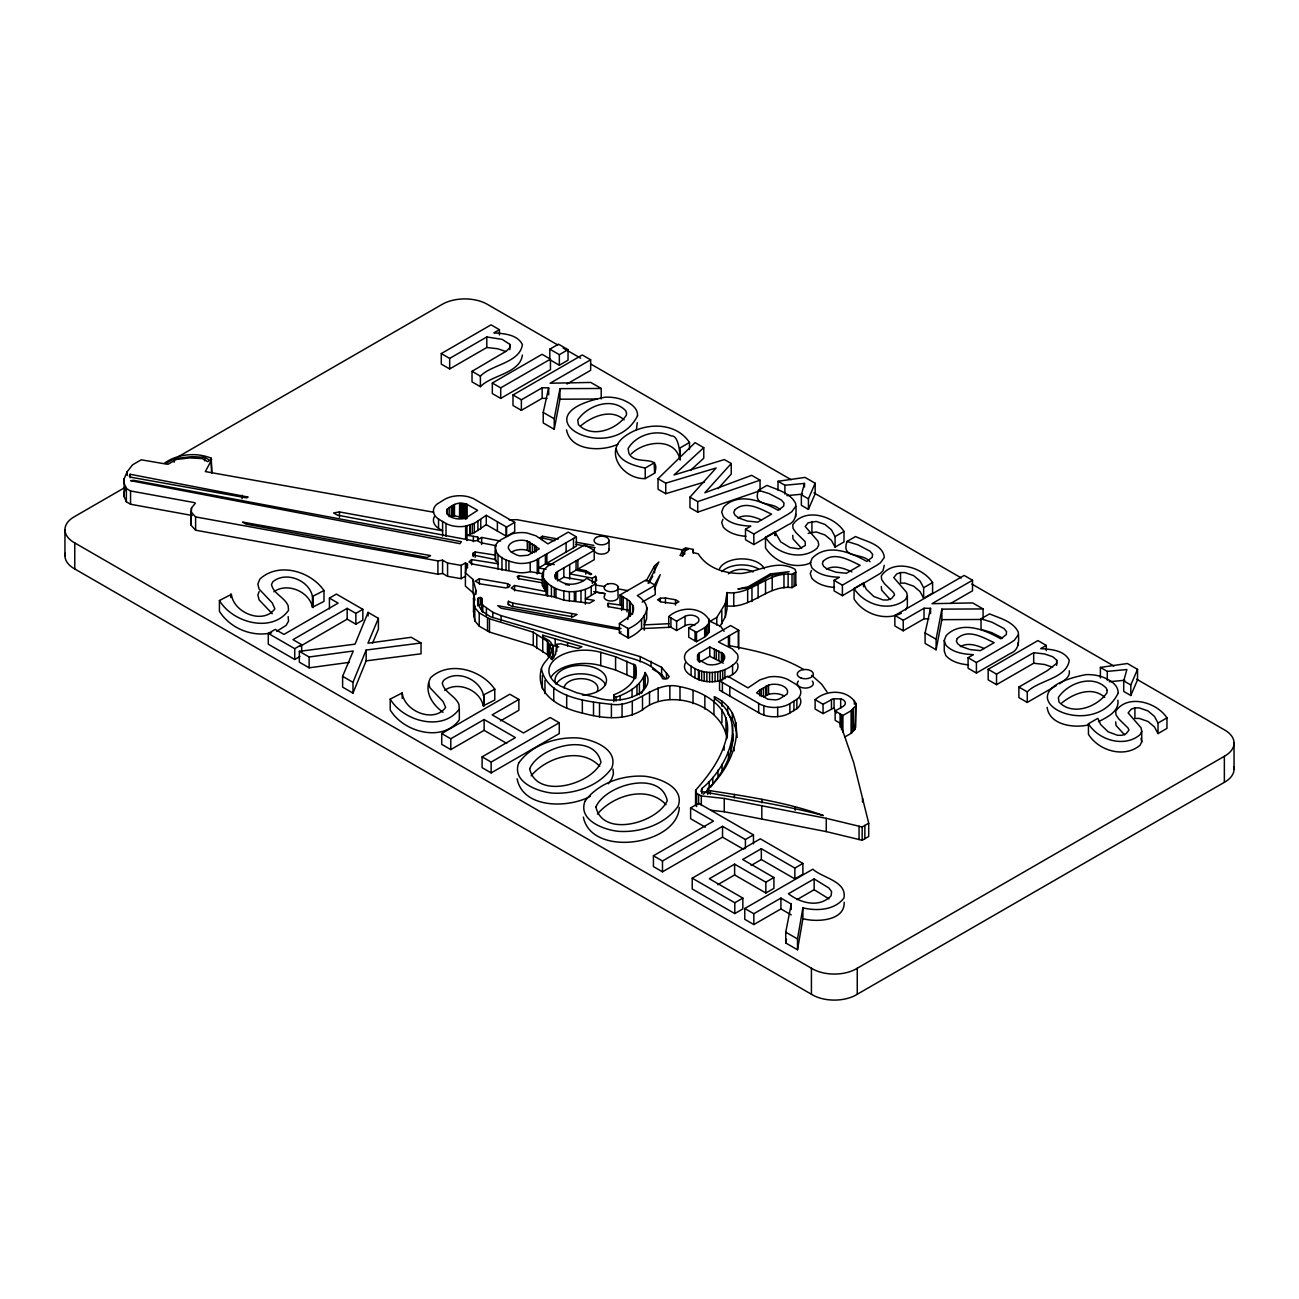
<?xml version="1.0" encoding="UTF-8"?>
<svg xmlns="http://www.w3.org/2000/svg" width="1299" height="1299" viewBox="0 0 1299 1299"><rect width="100%" height="100%" fill="white"/><g stroke="black" fill="none" stroke-linecap="round" stroke-linejoin="round"><path stroke-width="1.5" d="M211.152 458.157L211.737 472.917L211.152 458.157C196.311 452.084 176.891 453.838 163.804 463.678L141.234 459.797L132.612 464.782L127.221 471.667L124.152 478.746L124.152 483.39L126.36 488.538L130.55 490.957L194.265 502.583L195.37 503.216L191.489 508.006L191.034 511.952L195.613 516.921L437.909 560.908L442.586 560.178L447.57 563.052L461.161 565.39L465.464 562.889L467.461 564.058L465.383 572.81L473.031 579.5L475.97 590.477L473.518 598.303L474.784 607.526L479.217 612.868L489.479 618.795L533.256 632.191L547.431 641.381L551.702 649.419C551.685 657.635 543.355 661.305 541.407 668.693C547.301 697.547 587.083 701.557 611.407 704.318C637.127 708.134 653.868 679.815 679.994 686.716C703.571 691.003 732.717 707.387 726.872 735.607C722.764 756.684 709.53 774.448 695.615 790.214L696.54 793.283L701.298 795.93L724.241 798.463L826.261 818.321L862.163 826.992L868.706 823.209L853.67 762.529L840.096 723.17L835.143 720.312L835.143 710.991L843.343 706.266A8.411 4.855 0 0 0 841.249 698.927L833.227 698.748L823.046 704.285L815.123 699.706L815.123 709.027L823.046 713.606L834.039 707.906L834.039 698.586M696.54 793.283L696.54 806.565L695.615 803.496M481.588 602.525L482.79 605.204L482.79 612.267L481.588 609.572L481.88 598.368L480.24 597.426L478.194 598.157L477.61 605.805M481.588 609.572L481.88 598.368M668.709 627.547L668.709 616.619C680.124 606.292 701.314 606.097 709.384 620.289C709.075 626.93 701.07 629.382 696.491 632.386L688.73 627.904L688.73 637.224L696.491 641.706C701.07 638.702 709.075 636.25 709.384 629.593L708.702 628.034M815.123 699.706C826.554 689.363 847.727 689.184 855.814 703.36L855.197 729.015L851.105 733.35L844.545 737.134M855.197 729.015L855.115 724.404M594.211 550.37L557.482 571.576L555.81 573.119L555.241 576.496C562.386 586.791 577.941 586.206 586.791 578.282L595.705 583.43L595.705 592.75L585.378 598.871L594.293 600.382L589.421 603.207L563.847 600.17L554.316 596.891L515.053 590.168L511.286 587.992L514.583 585.508L546.165 591.532L542.251 585.378L542.251 576.058L544.151 569.514L547.918 566.055L584.647 544.849L594.211 550.37L594.211 559.69L577.876 569.124L577.876 559.804M613.842 695.955L613.989 694.738C626.167 689.964 639.465 680.205 635.373 665.315L615.58 656.742L600.739 652.342A35.852 20.703 0 0 0 555.209 659.145A35.852 20.703 0 0 0 560.519 686.116L576.577 692.724L595.77 697.368A34.586 19.972 0 0 0 633.116 696.621A34.586 19.972 0 0 0 647.47 676.698L645.213 672.541C641.479 685.596 627.937 692.968 616.035 697.238L613.842 695.955L613.842 701.655M465.464 576.171L461.161 578.672L447.57 576.334L442.586 573.46L437.909 574.19L195.613 530.203L191.034 525.234L191.489 508.006M655.232 585.264L637.289 595.624A36.94 21.32 0 0 1 645.571 603.889C649.013 609.945 643.995 616.781 639.871 621.084A50.044 28.903 0 0 1 628.424 628.716L628.424 638.036L619.396 632.824L619.396 623.52L629.284 616.457A23.577 13.623 0 0 0 633.051 605.772L629.138 600.674L619.996 594.974L646.025 579.955L655.232 585.264L655.232 594.585L642.177 602.103M646.87 607.607L646.593 618.941L644.288 624.884L669.099 623.682M495.504 555.111L475.174 551.994L473.193 553.13L472.885 554.998L495.406 559.544L498.02 563.798L471.602 559.593L468.955 561.964L472.544 564.042L518.804 572.68A21.271 12.292 0 0 0 530.203 571.69L543.323 573.849M744.765 908.504L753.826 913.733L780.91 898.096L791.237 904.072L785.749 932.162L785.749 942.993L797.505 949.78L797.505 938.95L802.896 907.839C816.714 911.249 834.656 910.274 843.912 898.096C847.37 881.258 821.958 877.783 812.865 869.193L744.765 908.504L744.765 919.335L753.826 924.563L780.91 908.927L791.237 914.886M797.505 949.78L802.896 918.669L802.896 907.839M707.582 788.753L708.085 790.344C746.876 796.449 786.382 802.084 823.322 815.528C783.167 804.844 741.42 798.836 700.973 791.432L701.915 788.477C727.018 768.131 748.922 721.172 715.116 698.976L714.418 696.702C753.664 715.359 733.529 767.222 707.582 788.753L707.582 794.046M718.98 775.747C727.456 763.585 733.691 749.052 732.831 733.967M547.041 398.371L542.154 398.338L521.37 410.338L512.991 405.499L512.991 394.961L521.37 399.8L542.154 387.8L548.665 387.849L543.226 412.433L543.226 422.954L554.235 429.319L554.235 418.781L559.966 388.661L601.21 388.466L601.21 399.004M554.235 429.319L559.966 399.199L559.966 388.661M928.915 618.844L924.027 618.811L903.243 630.811L894.865 625.972L894.865 615.434L903.243 620.273L924.027 608.273L930.539 608.322L925.099 632.905L925.099 643.427L936.108 649.792L936.108 639.254L941.856 609.134L983.083 608.939L983.083 619.477M936.108 649.792L941.856 619.672L941.856 609.134M785.749 942.993L786.48 939.242M719.808 626.605L725.329 616.83L725.329 603.548L726.985 592.604C751.309 595.721 767.985 571.203 792.017 574.369L795.816 572.112L795.232 569.417C777.516 558.911 759.444 571.316 741.55 573.46C725.297 573.768 707.192 568.312 698.245 553.812L693.471 552.643L693.179 549.428L685.563 547.821L682.056 549.85L516.856 519.665L509.208 519.925M725.329 616.83L727.083 608.776L727.083 595.494M697.466 655.394L697.595 657.992A10.278 5.927 0 0 0 699.641 660.314L707.435 664.471A13.136 7.583 0 0 0 721.513 662.246A13.136 7.583 0 0 0 723.332 653.9L709.79 646.951L698.667 653.559L697.319 659.778M689.477 442.504L680.075 447.928C679.507 481.523 683.079 434.532 671.226 435.928C656.677 428.8 636.169 434.645 628.067 448.626L628.927 453.383C635.633 466.909 661.613 452.75 654.615 473.177L645.213 478.6C623.861 479.477 603.678 453.4 623.569 437.292C642.372 422.402 675.09 420.779 689.477 442.504L689.477 449.535M548.633 643.654L548.633 656.937L547.431 654.664L533.256 645.473L489.479 632.077L479.217 626.15L474.784 620.808L473.518 611.602L474.931 606.292M552.14 659.827C552.676 653.105 555.258 645.847 549.006 640.569L542.755 636.965L542.722 635.211L581.92 646.772L578.136 648.445L560.6 643.768L556.768 644.336L556.768 651.4M778.004 481.279L805.039 477.399L815.155 483.228L815.155 493.766L808.433 509.37L801.353 505.295L801.353 494.757L804.503 483.407L784.905 485.258L778.004 481.279L778.004 490.064M1100.383 667.41L1127.418 663.513L1137.534 669.358L1137.534 679.897L1130.796 695.501L1123.716 691.409L1123.716 680.871L1126.882 669.537L1107.284 671.388L1100.383 667.41L1100.383 677.932M627.758 619.542L629.528 610.351L608.646 606.747L608.127 603.321L621.636 605.253L619.996 604.295L619.996 594.974M636.38 430.034L637.257 422.678M684.687 550.841L682.949 555.956L680.043 555.469L682.527 550.549L685.434 548.876L688.243 549.331L684.687 550.841L684.687 554.364M641.527 693.455L645.213 685.823L645.213 672.541M722.91 519.308L721.676 522.49L723.283 527.167C729.08 533.418 737.702 535.675 745.951 536.325M811.485 570.456L810.251 573.622L811.859 578.315C817.656 584.566 826.278 586.807 834.526 587.457M968.518 664.828C960.286 664.179 951.664 661.938 945.851 655.67L944.259 650.994L944.259 640.456L946.094 635.682C961.228 619.964 984.934 629.82 1000.815 638.816L1006.27 634.626L1006.563 631.59L1003.997 628.537L991.884 622.156L981.037 618.811L981.037 629.349L991.884 632.694L1002.519 638.101M654.387 589.535L660.217 574.694L654.469 585.037M259.199 591.565L257.852 594.845L259.086 599.846L272.254 613.729M352.987 693.13L352.987 682.316L366.156 650.036L421.038 642.973L421.038 653.787L366.156 660.866L352.987 693.13L342.611 687.139L342.611 676.324L353.263 650.994L309.13 656.985L299.338 651.335L299.338 662.165L309.13 667.816L349.252 662.36M443.04 712.323C432.194 704.448 423.377 691.149 430.651 677.688C449.275 660.298 481.409 669.683 494.773 689.184L494.773 699.999L483.244 705.86C480.127 690.013 457.735 680.773 444.664 690.386M372.44 643.378L378.415 629.171L378.415 618.356L368.088 612.381L355.049 644.158L299.338 651.335M378.415 618.356L367.942 643.2L411.215 637.289L421.038 642.973M808.433 509.37L808.433 498.848L815.155 483.228M1130.796 695.501L1130.796 684.963L1137.534 669.358M130.111 474.265L129.299 476.051L131.572 477.35L246.696 497.89L248.141 497.062L130.111 474.265L130.111 477.788M795.719 506.35L791.838 511.676L787.86 514.372L753.826 534.019L745.496 529.213L745.496 539.735L753.826 544.557L787.86 524.91C797.034 521.5 796.401 511.709 795.686 503.622C790.588 492.889 777.078 489.707 766.962 485.388L758.454 490.308C752.267 507.877 771.85 500.813 779.936 509.598M1018.286 634.854L1014.422 640.18L1010.427 642.875L976.41 662.522L968.08 657.716L968.08 668.238L976.41 673.061L1010.427 653.413C1019.618 650.003 1018.968 640.228 1018.27 632.126C1013.171 621.393 999.662 618.21 989.546 613.891L981.037 618.811M724.095 631.298L720.734 626.378L710.115 621.295L716.772 617.463L725.329 603.548M900.516 572.583L896.732 573.947L893.777 577.6L906.637 592.425L907.351 596.014L905.663 599.407C890.059 612.641 864.225 604.977 854.076 588.447L863.462 583.024L866.271 589.259L873.805 596.485L883.109 599.959L887.542 600.008L891.699 598.401L894.573 594.861L893.712 592.75L884.489 583.689L881.664 579.63L881.307 575.96C893.16 558.229 922.501 566.9 932.585 582.553L932.585 593.091L923.638 598.254L920.049 591.565L913.57 586.125L904.835 583.089L900.516 583.121L900.516 572.583L904.835 572.55L913.57 575.587L920.049 581.026L923.638 587.716L932.585 582.553M905.663 609.945L907.351 606.552L907.351 596.014M1134.904 707.89L1131.12 709.254L1128.149 712.924L1141.025 727.749L1141.74 731.337L1140.035 734.731C1124.447 747.948 1098.613 740.284 1088.448 723.754L1097.85 718.331L1100.659 724.582L1108.177 731.808L1117.481 735.283L1121.914 735.315L1126.087 733.708L1128.961 730.184L1128.1 728.073L1118.861 719.013L1116.052 714.953L1115.679 711.284C1127.532 693.552 1156.873 702.223 1166.957 717.876L1166.957 728.414L1158.01 733.578L1154.421 726.888L1147.943 721.448L1139.223 718.412L1134.904 718.428L1134.904 707.89L1139.223 707.874L1147.943 710.91L1154.421 716.35L1158.01 723.04L1166.957 717.876M1141.74 731.337L1141.74 741.875L1140.035 745.253C1124.447 758.486 1098.613 750.822 1088.448 734.292L1088.448 723.754M648.039 583.137L658.885 561.964L654.615 565.779L646.058 581.14M211.737 459.635L205.356 471.569L433.622 512.228M648.915 583.072L652.715 576.253M125.711 489.285L124.152 492.029L124.152 496.673L126.36 501.82L130.55 504.239L192.268 515.508M483.244 705.86C489.512 684.362 459.814 666.777 443.56 680.432L442.261 683.16C444.177 692.335 455.316 695.826 458.92 704.334L459.326 708.962C442.715 732.165 403.323 721.335 390.22 699.106L402.203 692.919C404.249 711.397 434.11 723.527 445.654 707.403L443.04 701.509L429.872 687.626L428.638 682.625M552.14 656.304L550.549 658.625L551.474 659.161L555.566 654.485L556.768 644.336M608.338 783.784L611.845 778.767L613.42 773.879L613.031 769.17M713.833 783.086L717.957 777.224L717.957 770.177M508.461 601.307L508.12 604.197L511.66 606.243L573.054 616.798L577.097 614.459L512.813 603.109L508.461 601.307L508.461 604.831M531.129 775.812C546.733 757.155 581.091 746.357 599.732 766.378M597.41 814.083C612.998 795.41 647.373 784.612 666.014 804.649M710.391 787.373L712.794 784.547L712.794 777.5M835.143 710.991L842.905 715.473L851.105 710.748L855.197 706.412M703.766 447.668L674.019 474.979L724.355 459.554L731.256 463.532L704.837 492.776L751.65 475.32L760.061 480.175L760.061 490.713L697.709 512.147L689.964 507.682L689.964 497.144L716.155 467.981L665.737 483.163L658.041 478.714L695.046 442.634L703.766 447.668L703.766 458.206L690.386 470.498M718.038 488.7L731.256 474.07L731.256 463.532M641.56 619.298L641.56 628.619L639.871 630.405A50.044 28.903 0 0 1 628.424 638.036M703.36 794.176L709.173 788.785M447.294 508.997L454.471 504.483A10.278 5.927 0 0 1 458.498 503.314L466.195 503.931L477.626 510.345L465.61 518.171A13.136 7.583 0 0 1 451.143 517.116A13.136 7.583 0 0 1 447.294 508.997L447.294 514.583M759.704 690.175L756.603 692.854L768.034 699.284L775.73 699.901A10.278 5.927 0 0 0 779.757 698.716L786.934 694.218A13.136 7.583 0 0 0 783.086 686.099A13.136 7.583 0 0 0 768.618 685.028L759.704 690.175L759.704 695.777M514.696 522.377L473.453 498.621L468.533 496.835A21.271 12.292 0 0 0 457.134 495.828L454.277 496.153A21.271 12.292 0 0 0 444.355 499.547L436.805 504.256A21.774 12.568 0 0 0 438.542 519.064L446.012 523.497A20.784 12 0 0 0 465.318 526.241L474.297 523.367L486.264 515.33L506.578 527.069L514.696 522.377L514.696 531.697L506.578 536.373L486.264 524.65L486.264 515.33M500.553 541.098L481.653 537.429L477.659 539.735L477.723 537.023L466.958 535.253L474.297 532.687L486.264 524.65M273.878 591.792C286.949 582.179 309.357 591.418 312.458 607.266L323.987 601.405L323.987 590.574C310.623 571.089 278.489 561.704 259.865 579.094L257.852 584.03L259.086 589.015L272.254 602.915L274.868 608.793C263.324 624.933 233.463 612.803 231.417 594.325L219.434 600.511L219.434 611.326C230.15 628.31 252.022 637.322 271.605 632.84M1059.546 683.777C1063.767 680.644 1070.538 677.12 1069.256 670.771M631.103 454.114C643.46 441.351 673.986 436.951 679.588 458.19M541.407 668.693C534.295 695.274 561.006 708.166 582.342 713.07C601.81 718.331 624.559 721.221 642.502 709.839C668.725 687.658 721.968 703.733 726.888 738.628M581.043 425.601C592.441 416.135 611.52 408.276 624.121 419.869M1061.656 703.068C1073.055 693.617 1092.134 685.742 1104.735 697.352M784.304 696.102A13.136 7.583 0 0 0 768.618 694.348L763.52 696.962L763.52 687.642M719.532 680.822L760.776 704.594L765.696 706.38A21.271 12.292 0 0 0 777.094 707.37L779.952 707.046A21.271 12.292 0 0 0 789.873 703.652L797.424 698.959A21.774 12.568 0 0 0 795.686 684.135L788.217 679.702A20.784 12 0 0 0 768.911 676.958L759.947 679.848L747.964 687.885L727.651 676.146L719.532 680.822L719.532 690.142L760.776 713.898L765.696 715.7A21.271 12.292 0 0 0 777.094 716.691L779.952 716.366A21.271 12.292 0 0 0 789.873 712.972L797.424 708.28A21.774 12.568 0 0 0 799.697 697.595M726.985 592.604L726.985 605.886C751.309 609.004 767.985 584.485 792.017 587.651L795.816 585.411L795.816 572.112M542.251 576.058C551.88 594.65 580.604 596.095 595.705 583.43M174.18 458.693L165.005 463.987L168.139 464.23L176.388 459.456L189.703 457.914L202.368 458.596L207.645 461.648L209.886 460.366L204.593 457.313L191.943 456.631L174.18 458.693L174.18 462.217M125.711 487.06L74.774 516.466A31.631 18.267 0 0 0 74.774 542.933L74.774 568.962L811.42 994.255A31.03 17.91 0 0 0 857.259 994.255L1224.356 782.323A31.939 18.43 0 0 0 1233.774 766.637M178.401 456.647L441.871 304.534A31.842 18.381 0 0 1 487.71 304.534L557.872 345.031M505.733 351.493L497.631 348.733L486.8 347.499L449.665 368.948L441.287 364.11L441.287 353.572L491.038 324.847L499.417 329.686L499.417 334.963M441.287 353.572L449.665 358.41L486.8 336.961L502.145 339.364L509.809 344.349L509.874 347.612L506.399 351.071L472.024 371.319L472.024 381.857L480.386 386.68C491.395 375.005 519.99 373.511 522.393 355.033M499.417 329.686L493.88 332.869C503.882 333.632 517.164 334.314 522.393 344.495C519.99 362.973 491.395 364.467 480.386 376.142L472.024 371.319M549.818 349.171L558.505 344.17L568.036 349.658L568.036 360.196L559.349 365.214L549.818 359.709L549.818 349.171L559.349 354.676L568.036 349.658M492.321 383.043L542.073 354.318L550.451 359.157L550.451 369.695L500.7 398.403L492.321 393.581L492.321 383.043L500.7 387.865L550.451 359.157M512.991 394.961L582.293 354.968L590.655 359.791L590.655 370.329L566.997 384.001M590.655 359.791L550.094 383.221L590.785 382.442L601.21 388.466M467.267 518.22L451.321 515.378L449.178 516.629L449.178 507.308M219.434 600.511C232.537 622.741 271.946 633.555 288.54 610.351L288.151 605.74C284.53 597.231 273.391 593.74 271.491 584.55L272.774 581.822C285.634 570.813 309.259 580.15 312.458 596.436L323.987 590.574M299.939 656.482L294.727 659.486L268.276 644.223L268.276 633.409L275.242 629.398L283.929 634.415L338.13 603.126L329.426 598.108L329.426 608.922M329.426 598.108L336.392 594.081L362.827 609.345L362.827 620.175L355.861 624.186L347.174 619.168L299.972 646.431M362.827 609.345L355.861 613.372L347.174 608.354L292.973 639.644L301.677 644.661L301.677 651.871M268.276 633.409L294.727 648.672L301.677 644.661M616.213 448.496C618.259 461.665 634.058 465.627 645.213 468.062L654.615 462.639M558.245 539.069L542.43 536.26L540.173 537.575L554.852 540.725M479.363 578.769L475.272 581.124L480.013 583.868L505.766 587.895L508.721 587.262L510.134 585.151L507.536 583.657L479.363 578.769L479.363 584.063M576.366 536.812L568.248 532.135L547.934 543.875L535.967 535.837L526.988 532.963A20.784 12 0 0 0 511.903 533.97L500.229 540.124A21.774 12.568 0 0 0 495.504 545.807C493.88 557.498 509.663 562.077 518.804 563.36A21.271 12.292 0 0 0 530.203 562.37L535.139 560.583L576.366 536.812L576.366 546.132L546.863 563.165L546.863 553.845M541.521 579.955L518.707 575.668L517.229 576.512L518.236 578.623L542.511 582.813M550.873 565.114L545.385 564.026L538.614 567.923L546.035 569.335M583.722 580.507L563.831 577.227L557.482 580.897L557.482 571.576M577.876 569.124L585.768 570.634L591.646 574.028L590.493 574.694L586.141 572.193L576.058 570.164L569.676 573.849L592.36 578.185L595.608 576.301L596.728 580.377L593.659 582.147M745.496 529.213L750.806 526.144C741.015 525.657 730.282 524.211 723.283 516.629L721.676 511.952L723.527 507.178C738.644 491.46 762.351 501.317 778.231 510.312L783.687 506.123L783.979 503.086L781.413 500.034L769.3 493.652L758.454 490.308M483.244 695.046L494.773 689.184M810.998 562.759C795.085 569.92 774.561 562.402 765.501 547.837L765.501 537.299L774.886 531.876L780.667 541.845L789.971 547.545L798.966 548.86L805.331 545.515L805.136 541.618L795.914 532.541L793.088 528.498L792.731 524.828C804.584 507.097 833.926 515.768 844.009 531.421L844.009 541.959L835.062 547.123L831.474 540.416L824.995 534.993L816.259 531.957L808.157 533.337M660.33 598.222L657.538 599.829L661.288 601.989L675.415 603.726L678.89 601.729L675.512 599.781L665.461 597.978L660.33 598.222L660.33 601.746M506.74 743.401L484.121 730.347L450.769 749.588L441.725 744.359L441.725 733.545L509.825 694.218L518.869 699.447L518.869 710.277L500.505 720.88M441.725 733.545L450.769 738.774L484.121 719.516L515.443 737.605L482.108 756.862L482.108 767.677L491.152 772.905L559.268 733.594L559.268 722.764L550.208 717.535L523.497 732.961L492.159 714.872L518.869 699.447M668.709 616.619L676.617 621.198L685.06 616.327A8.411 4.855 0 0 1 692.919 615.353L694.835 615.84A8.411 4.855 0 0 1 696.93 623.179L688.73 627.904M765.501 537.299C775.649 553.829 801.483 561.493 817.087 548.259L818.776 544.882L818.061 541.293L805.201 526.468L808.157 522.799L816.259 521.419L824.995 524.455L831.474 529.895L835.062 536.584L844.009 531.421M641.56 628.619L670.917 627.222L676.617 630.518L685.06 625.647A8.411 4.855 0 0 1 692.919 624.673L694.835 625.16M869.989 561.704C862.098 552.075 840.664 559.382 847.029 541.439L855.538 536.536C865.443 541.293 883.125 544.346 884.294 557.482L880.413 562.824L876.435 565.503L842.401 585.151L834.072 580.344L834.072 590.883L842.401 595.689L880.413 573.362L883.011 570.699L884.262 565.292M482.108 756.862L491.152 762.091L559.268 722.764M738.741 649.078L738.741 630.242L718.412 641.982L732.327 648.883L737.312 654.063A20.784 12 0 0 1 732.571 665.218L732.571 674.522L727.96 677.12M834.072 580.344L839.381 577.292C829.606 576.788 818.857 575.343 811.859 567.777L810.251 563.1L812.102 558.326C827.219 542.609 850.926 552.448 866.806 561.444L872.262 557.271L872.555 554.218L869.989 551.182L857.876 544.801L847.029 541.439M699.284 662.328L709.79 656.271L723.299 663.172M894.865 615.434L964.167 575.441L972.529 580.263L972.529 590.801L950.559 603.499M972.529 580.263L931.968 603.694L972.659 602.915L983.083 608.939M705.325 827.203L690.613 818.727L690.613 807.897L698.667 803.253L753.469 834.884L753.469 843.895M968.08 657.716L973.373 654.647C963.598 654.16 952.849 652.715 945.851 645.132L944.259 640.456M743.775 849.416L722.536 837.157L662.49 871.824L653.429 866.595L653.429 855.765L713.492 821.098L690.613 807.897M1052.596 667.215L1044.493 664.471L1033.679 663.237L996.528 684.67L988.166 679.848L988.166 669.31L1037.901 640.586L1046.28 645.424L1046.28 650.685M653.429 855.765L662.49 860.993L722.536 826.326L745.415 839.527L753.469 834.884M988.166 669.31L996.528 674.132L1033.679 652.699L1044.493 653.933L1052.596 656.677L1056.672 660.087L1056.736 663.334L1047.221 670.69L1018.887 687.041L1018.887 697.579L1027.265 702.418L1056.152 685.742M1046.28 645.424L1040.759 648.607C1050.761 649.354 1064.043 650.036 1069.256 660.233C1066.852 678.711 1038.258 680.205 1027.265 691.88L1018.887 687.041M717.762 884.7L734.617 874.958L765.858 892.998L773.912 888.354L773.912 877.523L765.858 882.183L734.617 864.144L709.319 878.741L742.849 898.096L742.849 908.927L734.796 913.57L692.221 888.987L692.221 878.173L760.321 838.845L802.896 863.429L802.896 874.259L794.858 878.903L761.328 859.548L751.147 865.426M802.896 863.429L794.858 868.073L761.328 848.718L742.671 859.5L773.912 877.523M692.221 878.173L734.796 902.756L742.849 898.096M710.862 810.267L724.241 811.745L826.261 831.604L862.163 840.274L868.706 836.491L868.706 823.209M814.148 878.903L788.444 893.744C800.428 903.114 819.296 908.31 831.1 895.742L831.62 891.682L828.957 888.061L814.148 878.903L814.148 889.718L797.018 899.622M74.774 542.933L811.42 968.226A31.03 17.91 0 0 0 857.259 968.226L1224.356 756.294A31.939 18.43 0 0 0 1224.356 729.827L1136.657 679.198M738.741 630.242L730.623 625.55L689.477 649.37L686.375 652.212A21.271 12.292 0 0 0 684.638 658.788L685.206 660.444A21.271 12.292 0 0 0 691.084 666.16C703.181 675.155 720.718 674.197 732.571 665.218M619.396 632.824L621.084 631.899M1098.499 721.692C1106.845 717.438 1119.543 711.462 1117.871 700.161M590.298 796.319C568.589 808.27 523.026 809.001 517.099 778.799M276.719 631.282L286.137 625.387L288.54 621.182L288.151 616.554M737.848 518.041C745.35 513.868 754.313 516.693 761.539 520.071M826.424 569.173C834.575 564.659 844.106 568.377 851.852 571.901M960.416 646.545C967.934 642.372 976.88 645.197 984.106 648.574M901.409 613.193C885.155 621.409 863.51 614.183 854.076 598.985L854.076 588.447M617.886 444.209C601.697 451.938 570.553 451.175 566.526 429.855M481.88 605.431L480.24 604.473L478.194 605.22L478.194 598.157M689.964 497.144L697.709 501.625L760.061 480.175M685.352 663.107A21.271 12.292 0 0 0 684.638 668.108L685.206 669.764A21.271 12.292 0 0 0 691.084 675.48C700.064 682.089 712.258 683.501 722.682 679.783L722.682 670.463M658.041 478.714L658.041 489.252L665.737 493.701L704.513 482.026M1088.968 724.793C1074.435 728.43 1049.413 725.264 1047.124 707.322M434.483 516.434A21.774 12.568 0 0 0 438.542 528.384L442.602 530.788L339.461 511.936L333.567 512.959L337.431 515.135L473.859 540.887L477.35 540.644L480.987 542.755L496.299 545.742M786.869 495.617L802.555 494.14M1109.249 681.731L1124.918 680.254M559.966 399.199L597.28 399.02M941.856 619.672L981.118 619.477M593.74 591.63L604.831 593.529M575.977 544.362L595.056 547.658M595.364 584.988L604.944 586.645M618.34 588.967L627.92 590.639M595.364 592.052L604.944 593.708M576.042 542.219L593.838 545.385M802.896 918.669C816.308 922.452 845.064 920.991 844.155 902.237M619.444 629.739L501.17 608.224L497.777 605.675L621.068 628.489M565.438 584.469L569.319 585.199M546.863 563.165L554.267 564.594M549.85 644.353L558.732 646.967M482.79 605.204L492.808 612.3L501.105 615.629L640.212 656.612L661.613 667.313L669.164 676.487L667.621 678.598L662.863 678.906C655.784 665.819 641.008 660.899 627.531 657.197L490.616 616.83L482.173 611.277L477.837 604.327L477.61 600.511M551.263 676.795A35.852 20.703 0 0 1 600.739 665.624L615.58 670.024L635.373 678.598L635.373 665.315M527.28 541.034L539.296 548.86L527.865 555.274L520.168 555.891A10.278 5.927 0 0 1 516.158 554.705L510.848 551.896L508.315 548.259A13.136 7.583 0 0 1 527.28 541.034L527.345 550.37M532.379 543.632L532.379 552.952L527.28 550.338A13.136 7.583 0 0 0 511.595 552.107M803.772 669.586C780.878 655.914 754.329 650.328 728.43 645.506L728.43 636.201M563.133 348.067L580.669 358.199M591.191 364.272L791.14 479.704M813.937 492.873L961.276 577.941M971.798 584.014L1113.86 666.03M801.353 494.757L808.433 498.848M1123.716 680.871L1130.796 684.963M654.615 473.177L654.111 462.363M543.226 412.433L554.235 418.781M925.099 632.905L936.108 639.254M594.487 592.052L595.705 592.75M619.396 623.52L628.424 628.716M652.52 669.115L661.613 674.36L665.267 678.809M814.148 889.718L828.957 898.876M342.611 676.324L352.987 682.316M785.749 932.162L797.505 938.95M811.745 675.35L821.634 684.183L827.073 691.961M474.996 600.106L473.031 592.782L465.383 586.093L465.464 562.889M1124.642 734.925L1116.052 725.491L1115.679 721.822M890.27 599.618L881.664 590.168L881.307 586.499M801.694 548.47L793.088 539.036L792.731 535.35M737.215 737.394L736.224 730.022L732.392 719.678L727.684 713.687L727.684 706.64M737.215 663.204L737.312 663.383A20.784 12 0 0 1 732.571 674.522M834.039 707.906L836.15 713.216M795.589 584.42L795.816 585.411M1141.025 738.287L1141.74 741.875M679.312 807.426C677.201 845.357 591.256 857.827 583.365 817.055M732.831 741.015L732.652 725.378M1018.27 642.664L1018.286 645.392M795.686 514.16L795.719 516.888M1234.05 743.06L1234.05 769.089M1224.356 756.294L1224.356 782.323M1158.01 723.04L1158.01 733.578M1107.284 671.388L1107.284 680.173M1056.672 660.087L1056.672 665.348M1033.679 652.699L1033.679 663.237M1027.265 691.88L1027.265 702.418M996.528 674.132L996.528 684.67M976.41 662.522L976.41 673.061M930.539 608.322L930.539 613.583M924.027 608.273L924.027 618.811M923.638 587.716L923.638 598.254M903.243 620.273L903.243 630.811M864.858 825.433L864.858 838.716M863.916 583.283L863.916 586.791M863.462 583.024L863.462 586.531M862.52 798.219L862.52 802.019M862.163 826.992L862.163 840.274M859.045 826.245L859.045 839.527M857.259 968.226L857.259 994.255M855.814 703.36L855.651 727.554M854.336 700.47L854.336 704.237M853.459 708.377L853.459 730.964M851.933 710.098L851.933 732.701M851.105 710.748L851.105 733.35M842.905 715.473L842.905 732.425M842.401 585.151L842.401 595.689M841.46 714.645L841.46 729.713M840.664 698.781L840.664 708.199M840.096 713.849L840.096 726.969M835.062 536.584L835.062 547.123M831.474 699.414L831.474 708.734M826.261 818.321L826.261 831.604M823.046 704.285L823.046 713.606M811.94 521.435L811.94 531.973M811.42 968.226L811.42 994.255M804.503 483.407L804.503 486.93M796.855 699.398L796.855 708.718M795.183 806.663L795.183 810.186M794.858 868.073L794.858 878.903M794.127 573.151L794.127 586.434M793.933 701.395L793.933 710.715M792.017 574.369L792.017 587.651M791.237 904.072L791.237 909.479M789.873 703.652L789.873 712.972M788.12 573.963L788.12 587.245M784.905 485.258L784.905 494.042M783.963 574.645L783.963 587.927M780.91 898.096L780.91 908.927M777.679 707.306L777.679 716.626M775.341 532.135L775.341 535.643M774.886 531.876L774.886 535.399M772.207 576.577L772.207 589.86M768.553 685.06L768.553 694.38M766.702 685.775L766.702 695.095M765.777 686.148L765.777 695.452M765.858 882.183L765.858 892.998M765.533 580.426L765.533 593.708M763.877 705.812L763.877 715.132M761.896 799.323L761.896 802.847M761.815 805.786L761.815 819.068M761.344 689.087L761.344 696.54M761.328 848.718L761.328 859.548M758.665 703.425L758.665 712.729M758.113 584.712L758.113 597.995M753.826 534.019L753.826 544.557M753.826 913.733L753.826 924.563M751.959 588.268L751.959 601.551M747.672 589.275L747.672 602.557M745.415 839.527L745.415 848.556M738.287 630.502L738.287 647.454M736.224 722.958L736.224 730.022M734.796 902.756L734.796 913.57M734.39 794.355L734.39 797.878M734.617 864.144L734.617 874.958M734.179 747.315L734.179 750.838M733.756 592.588L733.756 605.87M732.392 712.631L732.392 719.678M730.915 744.522L730.915 751.569M729.794 686.749L729.794 696.069M729.535 635.552L729.535 646.853M728.495 751.52L728.495 758.567M727.326 729.145L727.326 736.728M725.979 717.762L725.979 731.045M724.891 669.521L724.891 678.841M724.241 798.463L724.241 811.745M724.079 746.487L724.079 750.286M723.299 653.868L723.299 661.321M722.536 826.326L722.536 837.157M722.39 682.462L722.39 691.782M722.049 652.796L722.049 662.117M721.984 701.07L721.984 706.364M721.935 709.481L721.935 722.764M722.049 764.25L722.049 771.297M721.822 610.562L721.822 623.845M721.416 652.26L721.416 661.564M720.279 671.242L720.279 680.562M718.834 650.961L718.834 660.265M717.73 671.827L717.73 681.147M716.772 617.463L716.772 625.046M716.334 649.695L716.334 659.015M715.067 672.232L715.067 681.553M714.418 648.737L714.418 658.057M714.418 696.702L714.418 700.226M713.93 700.973L713.93 714.255M712.339 672.444L712.339 681.764M710.326 790.685L710.326 794.209M709.79 646.951L709.79 656.271M709.595 672.46L709.595 681.764M709.384 620.289L709.238 631.184M709.173 781.722L709.173 787.015M708.702 618.714L708.767 632.645M708.085 790.344L708.085 793.868M707.046 625.29L707.046 634.61M706.867 672.265L706.867 681.585M705.519 627.011L705.519 636.331M704.691 627.661L704.691 636.981M704.854 695.728L704.854 709.01M704.188 671.875L704.188 681.196M701.915 788.477L701.915 793.77M701.639 671.291L701.639 680.611M701.298 795.93L701.298 805.429M699.284 653.007L699.284 660.46M699.219 670.528L699.219 679.848M698.667 653.559L698.667 661.012M698.44 670.203L698.44 679.523M698.57 794.988L698.57 804.471M698.359 653.917L698.359 661.37M697.709 501.625L697.709 512.147M697.758 654.761L697.758 658.479M696.491 632.386L696.491 641.706M695.615 790.214L695.566 805.088M695.046 631.558L695.046 640.878M694.997 668.514L694.997 677.818M693.179 549.428L693.179 553.212M693.033 690.386L693.033 703.668M691.084 666.16L691.084 675.48M685.06 616.327L685.06 625.647M682.527 550.549L682.527 555.842M679.994 686.716L679.994 699.999M676.617 621.198L676.617 630.518M675.512 599.781L675.512 605.074M670.917 617.902L670.917 627.222M669.862 686.181L669.862 699.463M666.484 673.239L666.484 678.516M665.737 483.163L665.737 493.701M665.461 597.978L665.461 603.272M662.49 860.993L662.49 871.824M661.613 667.313L661.613 674.36M658.155 687.691L658.155 700.973M654.615 565.779L654.615 572.843M651.01 661.175L651.01 666.468M649.516 691.506L649.516 704.789M645.213 468.062L645.213 478.6M644.288 615.564L644.288 630.161M643.638 676.974L643.638 690.256M642.502 696.556L642.502 709.839M640.212 656.612L640.212 661.905M639.417 683.355L639.417 694.738M636.965 685.304L636.965 694.786M635.796 672.249L635.796 677.948M633.88 664.114L633.88 677.396M632.597 604.863L632.597 614.183M632.288 701.687L632.288 714.97M632.061 689.217L632.061 696.8M630.177 601.648L630.177 616.262M629.528 601.031L629.528 615.645M627.693 628.294L627.693 637.614M627.076 599.245L627.076 611.975M626.897 661.175L626.897 674.457M623.293 596.891L623.293 609.621M622.059 703.944L622.059 717.227M621.636 595.932L621.636 610.546M620.11 696.118L620.11 699.917M617.934 586.466L618.032 595.916A7.096 4.092 0 0 1 610.254 601.031A7.096 4.092 0 0 1 605.025 594.926M616.035 697.238L616.035 701.022M615.58 656.742L615.58 670.024M613.989 694.738L613.989 700.437M611.407 704.318L611.407 717.6M609.02 540.498L609.02 549.818M608.127 603.321L608.127 606.86M600.739 652.342L600.739 665.624M599.521 703.685L599.521 716.967M595.608 576.301L595.608 581.595M593.529 702.321L593.529 715.603M592.36 578.185L592.36 583.478M591.224 586.093L591.224 595.397M585.768 570.634L585.768 574.158M585.378 589.551L585.378 604.165M582.342 699.788L582.342 713.07M580.994 590.477L580.994 601.388M576.058 560.859L576.058 570.164M575.847 591.532L575.847 600.852M574.369 591.597L574.369 600.917M573.509 538.468L573.509 547.772M571.657 614.005L571.657 617.545M569.676 564.529L569.676 579.143M569.368 591.824L569.368 601.128M567.566 642.518L567.566 646.041M566.689 695.062L566.689 708.345M566.104 542.738L566.104 552.059M563.831 567.907L563.831 577.227M563.847 590.85L563.847 600.17M559.349 354.676L559.349 365.214M555.81 573.119L555.81 578.704M555.956 588.528L555.956 597.849M555.712 573.314L555.712 578.916M555.144 574.613L555.144 578.266M555.209 638.864L555.209 645.928M554.316 587.57L554.316 596.891M553.747 687.593L553.747 700.875M553.536 651.075L553.536 658.138L552.822 646.269M551.409 585.898L551.409 596.809M549.721 645.7L549.721 657.083M548.665 387.849L548.665 394.864M547.529 583.657L547.529 596.387M547.431 641.381L547.431 654.664M546.165 582.212L546.165 595.056M545.385 554.705L545.385 564.026M544.963 680.319L544.963 693.601M544.736 580.669L544.801 590.103M543.875 579.094L543.875 588.415M543.42 571.008L543.42 576.594M542.592 572.664L542.592 576.301M542.722 635.211L542.755 651.968M542.43 536.26L542.43 539.799M542.332 675.48L542.332 688.762M542.154 387.8L542.154 398.338M538.614 558.602L538.614 573.216M537.234 559.414L537.234 573.963M536.796 635.243L536.796 648.526M536.195 546.181L536.195 551.766M534.555 545.077L534.555 552.53M533.256 632.191L533.256 645.473M530.122 542.138L530.122 551.458M530.203 562.37L530.203 571.69M529.196 541.764L529.196 551.085M521.37 399.8L521.37 410.338M518.707 575.668L518.707 579.192M514.583 585.508L514.583 590.801M512.813 603.109L512.813 606.633M509.809 344.349L509.809 349.626M508.899 561.071L508.899 570.391M507.536 583.657L507.536 587.18M506.578 527.069L506.578 536.373M506.123 526.793L506.123 536.114M506.025 559.642L506.025 570.57M501.966 557.401L501.966 570.131M501.105 615.629L501.105 620.906M500.7 387.865L500.7 398.403M498.02 554.478L498.02 569.092M497.387 521.743L497.387 531.064M495.422 546.181L495.422 560.795M495.406 550.224L495.406 559.544M492.808 612.3L492.808 617.593M491.152 762.091L491.152 772.905M489.479 618.795L489.479 632.077M487.531 617.658L487.531 630.941M486.8 336.961L486.8 347.499M486.411 608.614L486.411 615.661M484.121 719.516L484.121 730.347M483.926 695.436L483.926 706.25M481.653 537.429L481.653 544.492M480.76 519.632L480.76 528.953M480.386 376.142L480.386 386.68M480.24 597.426L480.24 604.473M479.217 612.868L479.217 626.15M477.918 521.272L477.918 530.593M477.723 537.023L477.723 540.563M475.97 590.477L475.97 594.26M475.174 551.994L475.174 557.287M474.784 607.526L474.784 620.808M474.297 523.367L474.297 532.687M474.265 603.824L474.265 617.106M473.518 598.303L473.518 611.602M473.356 536.422L473.356 541.715M473.193 553.13L473.193 556.654M473.031 579.5L473.031 592.782M472.3 524.325L472.3 533.645M471.602 559.593L471.602 564.886M470.124 525.121L470.124 534.441M469.913 525.186L469.913 534.506M467.461 564.058L467.461 567.842M467.137 504.288L467.137 517.473M466.958 525.933L466.958 540.546M466.195 503.931L466.195 518.999M465.578 503.752L465.578 518.821M465.627 526.176L465.627 538.923M465.172 503.639L465.172 518.691M464.116 503.395L464.116 518.463M463.012 503.233L463.012 518.301M461.892 503.151L461.892 518.22M461.161 565.39L461.161 578.672M460.755 503.135L460.755 518.204M459.619 503.184L459.537 518.252M459.326 708.962L459.326 719.776C442.715 742.979 403.323 732.165 390.22 709.92L390.22 699.106M454.471 504.483L454.471 515.784M453.042 505.132L453.042 516.434M451.922 505.717L451.922 517.018M451.321 506.074L451.321 515.378M450.769 738.774L450.769 749.588M449.665 358.41L449.665 368.948M447.57 563.052L447.57 576.334M446.012 523.497L446.012 536.227M442.602 521.467L442.602 536.081M442.586 560.178L442.586 573.46M438.542 519.064L438.542 528.384M437.909 560.908L437.909 574.19M402.203 692.919L402.203 698.342M368.088 612.381L368.088 616.002M366.156 650.036L366.156 660.866M355.861 613.372L355.861 624.186M347.174 608.354L347.174 619.168M339.461 511.936L339.461 517.229M313.156 596.842L313.156 607.656M312.458 596.436L312.458 607.266M309.13 656.985L309.13 667.816M294.727 648.672L294.727 659.486M242.101 495.228L242.101 498.751M230.784 593.952L230.784 597.556M204.593 457.313L204.593 460.836M195.613 516.921L195.613 530.203M191.034 511.952L191.034 525.234M130.55 490.957L130.55 504.239M127.221 471.667L127.221 475.45M126.36 488.538L126.36 501.82M124.152 478.746L124.152 496.673M64.95 529.7L64.95 555.728M555.875 684.086A25.753 14.857 0 0 1 575.733 665.656A25.753 14.857 0 0 1 606.276 678.289A25.753 14.857 0 0 1 582.423 695.062M728.398 573.849A15.62 9.012 0 0 1 752.965 571.982M719.467 568.832A23.252 13.428 0 0 1 741.924 558.879A23.252 13.428 0 0 1 764.38 568.832M74.774 568.962A31.631 18.267 0 0 1 65.242 553.277M564.139 687.999A16.887 9.742 0 0 1 583.917 678.809A16.887 9.742 0 0 1 597.134 691.312M721.789 571.641A23.252 13.428 0 0 1 758.372 568.865M556.557 683.615A25.753 14.857 0 0 1 581.871 673.84A25.753 14.857 0 0 1 605.61 684.849M812.265 681.114A8.038 4.644 0 0 1 805.299 688.08A8.038 4.644 0 0 1 798.333 681.114M608.76 548.698A7.469 4.319 0 0 1 601.534 554.137A7.469 4.319 0 0 1 594.309 548.698M529.651 768.699C536.373 799.908 591.191 784.677 600.966 762.367C594.195 731.223 539.312 746.292 529.651 768.699M595.916 806.955C602.639 838.164 657.456 822.949 667.248 800.639C660.477 769.479 605.594 784.547 595.916 806.955M626.508 412.855L626.394 415.16C616.846 429.531 592.052 438.835 578.412 424.611L577.746 420.032C587.245 405.597 612.008 396.504 625.663 410.663L626.508 412.855M1107.105 690.321L1107.008 692.643C1097.46 706.997 1072.649 716.301 1059.01 702.077L1058.344 697.514C1067.843 683.063 1092.621 673.97 1106.261 688.145L1107.105 690.321M637.533 415.777C611.342 467.997 513.478 415.209 605.237 397.169A28.042 16.189 0 0 1 623.098 399.995C629.658 402.82 638.004 407.529 637.533 415.777M1118.13 693.26C1091.956 745.48 994.076 692.692 1085.85 674.636A28.042 16.189 0 0 1 1103.695 677.477C1110.255 680.286 1118.601 684.995 1118.13 693.26M518.674 763.049C511.595 782.03 537.656 791.627 552.351 793.104C574.272 794.436 598.807 786.35 611.845 767.953C618.697 748.955 592.636 739.326 577.876 737.946C556.053 736.728 531.713 744.798 518.674 763.049M584.94 801.304C577.876 820.286 603.938 829.899 618.633 831.36C640.553 832.708 665.088 824.605 678.127 806.208C684.979 787.21 658.902 777.581 644.142 776.201C622.335 775 597.995 783.07 584.94 801.304M734.682 510.02L733.789 512.618L735.12 515.281L738.644 517.944L747.526 521.094L757.739 522.133L771.557 514.16C760.678 509.094 745.496 499.855 734.682 510.02M823.274 561.152L822.364 563.766L823.696 566.413L827.219 569.076L836.101 572.226L846.331 573.281L860.133 565.309C849.27 560.242 834.072 551.003 823.274 561.152M957.266 638.523L956.373 641.121L957.688 643.784L961.228 646.447L970.109 649.597L980.323 650.637L994.125 642.664C983.262 637.598 968.08 628.359 957.266 638.523M461.145 541.667L460.008 543.68L130.631 480.679L133.618 480.305L461.145 541.667M596.257 537.445L595.056 538.338A7.469 4.319 0 0 0 600.235 544.752A7.469 4.319 0 0 0 608.906 539.751A7.469 4.319 0 0 0 597.8 536.763L596.257 537.445M430.456 555.566L427.127 557.482L246.128 524.179L242.54 522.101L430.456 555.566M770.323 573.963L748.11 586.791L737.881 589.015L748.987 587.911L770.015 575.782L789.143 571.674L770.323 573.963M607.623 584.112L606.162 584.761A7.096 4.092 0 0 0 609.345 591.613A7.096 4.092 0 0 0 618.032 586.596L617.317 585.605A7.096 4.092 0 0 0 607.623 584.112M801.288 678.143A8.038 4.644 0 0 0 813.336 674.132A8.038 4.644 0 0 0 801.288 670.105A8.038 4.644 0 0 0 801.288 678.143"/></g></svg>
